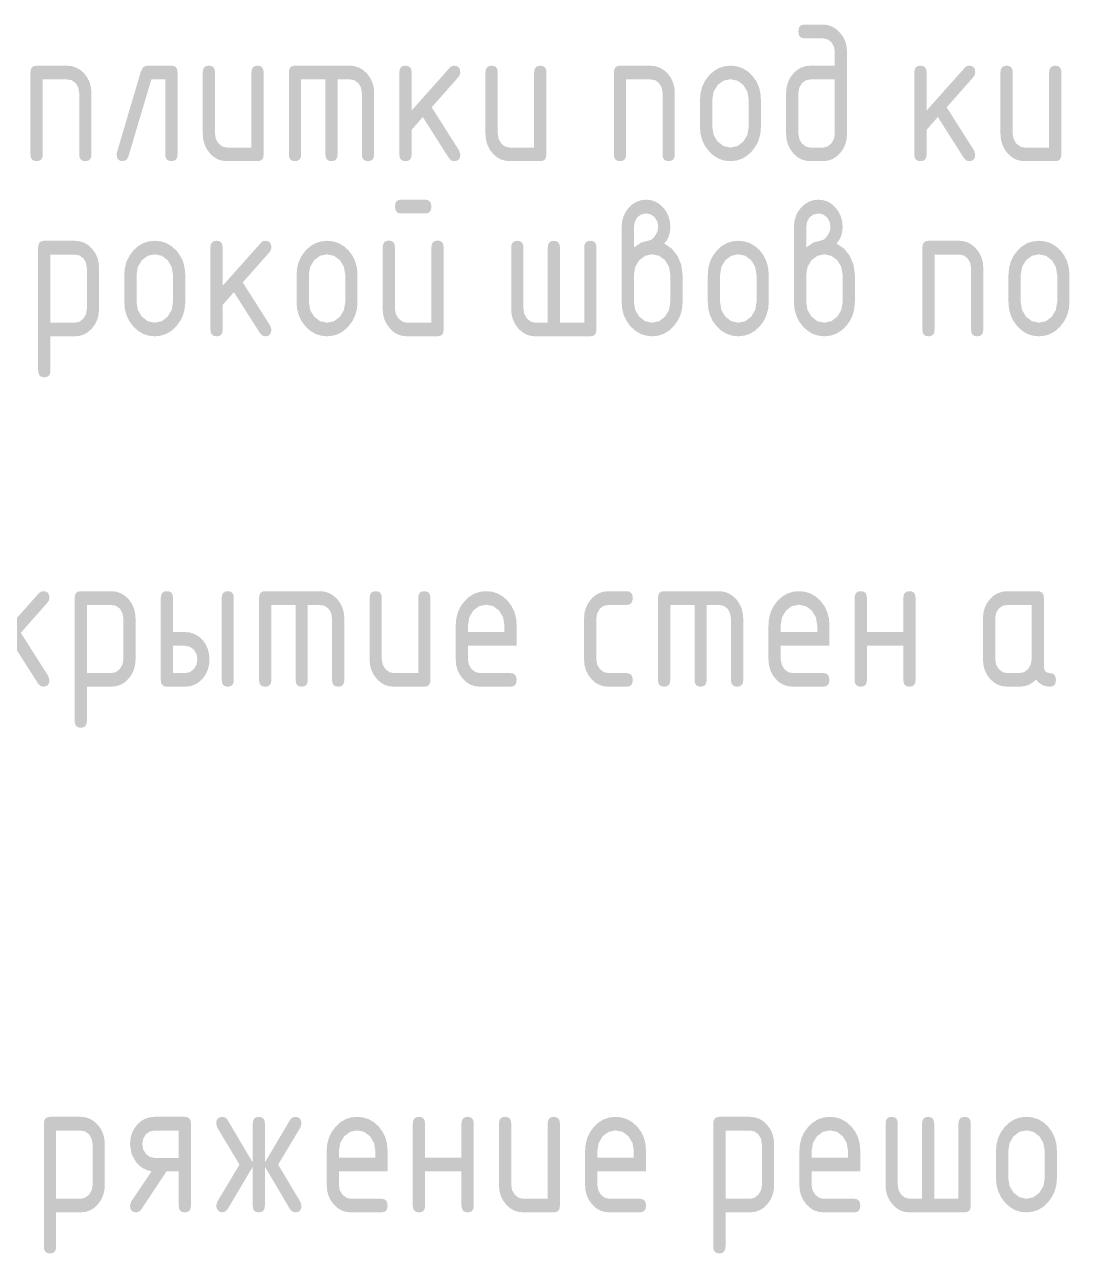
# Model space of a CAD drawing. Header units: millimetres. Extents: x -546 to 1681, y -650 to 1730.
# Drawn here: x 1027.12 to 1050.27, y 81.07 to 108.3 of the extents above; entities that cross this region are included whole.
import ezdxf

# ---------------------------------------------------------------- set-up
doc = ezdxf.new("R2010")
doc.units = ezdxf.units.MM

msp = doc.modelspace()

# ---------------------------------------------------------------- hatches: boundary and pattern name
h = msp.add_hatch(color=7)
h.paths.add_polyline_path([(1045.342, 107.692), (1045.342, 105.876), (1045.332, 105.754), (1045.303, 105.641), (1045.253, 105.538), (1045.184, 105.444), (1045.101, 105.367), (1045.009, 105.313), (1044.91, 105.281), (1044.803, 105.271), (1044.532, 105.271), (1044.423, 105.281), (1044.323, 105.313), (1044.232, 105.367), (1044.151, 105.444), (1044.082, 105.538), (1044.032, 105.641), (1044.002, 105.754), (1043.992, 105.876), (1043.992, 106.782), (1044.002, 106.904), (1044.032, 107.017), (1044.082, 107.12), (1044.151, 107.214), (1044.234, 107.289), (1044.324, 107.343), (1044.423, 107.376), (1044.532, 107.387), (1045.071, 107.387), (1045.071, 107.692), (1045.052, 107.81), (1044.995, 107.908), (1044.908, 107.971), (1044.803, 107.993), (1044.396, 107.993), (1044.339, 108.002), (1044.297, 108.031), (1044.272, 108.079), (1044.264, 108.145), (1044.272, 108.212), (1044.297, 108.26), (1044.339, 108.288), (1044.396, 108.298), (1044.803, 108.298), (1044.912, 108.286), (1045.012, 108.253), (1045.103, 108.198), (1045.184, 108.12), (1045.253, 108.029), (1045.303, 107.927), (1045.332, 107.814)])
h.paths.add_polyline_path([(1045.071, 105.876), (1045.071, 107.083), (1044.532, 107.083), (1044.427, 107.061), (1044.34, 106.998), (1044.283, 106.9), (1044.264, 106.782), (1044.264, 105.876), (1044.284, 105.76), (1044.343, 105.661), (1044.43, 105.594), (1044.532, 105.571), (1044.803, 105.571), (1044.906, 105.594), (1044.991, 105.661), (1045.051, 105.759)])
h = msp.add_hatch(color=7)
h.dxf.hatch_style = 2
h.paths.add_polyline_path([(1027.251, 105.419), (1027.251, 107.239), (1027.26, 107.304), (1027.285, 107.35), (1027.328, 107.378), (1027.388, 107.387), (1028.062, 107.387), (1028.169, 107.376), (1028.268, 107.343), (1028.36, 107.289), (1028.443, 107.214), (1028.512, 107.12), (1028.562, 107.017), (1028.591, 106.904), (1028.601, 106.782), (1028.601, 105.419), (1028.593, 105.353), (1028.567, 105.307), (1028.525, 105.28), (1028.465, 105.271), (1028.406, 105.28), (1028.364, 105.307), (1028.339, 105.353), (1028.33, 105.419), (1028.33, 106.782), (1028.311, 106.9), (1028.255, 106.998), (1028.167, 107.063), (1028.062, 107.083), (1027.523, 107.083), (1027.523, 105.419), (1027.515, 105.353), (1027.489, 105.307), (1027.447, 105.28), (1027.388, 105.271), (1027.328, 105.28), (1027.285, 105.307), (1027.26, 105.353)])
h = msp.add_hatch(color=7)
h.dxf.hatch_style = 2
h.paths.add_polyline_path([(1029.835, 107.387), (1030.373, 107.387), (1030.433, 107.378), (1030.475, 107.35), (1030.501, 107.304), (1030.509, 107.239), (1030.509, 105.419), (1030.501, 105.353), (1030.475, 105.307), (1030.433, 105.28), (1030.373, 105.271), (1030.314, 105.28), (1030.272, 105.307), (1030.247, 105.353), (1030.238, 105.419), (1030.238, 107.083), (1029.929, 107.083), (1029.42, 105.372), (1029.375, 105.296), (1029.296, 105.271), (1029.236, 105.28), (1029.193, 105.309), (1029.168, 105.356), (1029.159, 105.423), (1029.168, 105.47), (1029.699, 107.265), (1029.752, 107.358)])
h = msp.add_hatch(color=7)
h.dxf.hatch_style = 2
h.paths.add_polyline_path([(1032.417, 107.239), (1032.417, 105.419), (1032.409, 105.353), (1032.383, 105.307), (1032.341, 105.28), (1032.281, 105.271), (1031.607, 105.271), (1031.498, 105.281), (1031.398, 105.313), (1031.307, 105.367), (1031.226, 105.444), (1031.157, 105.537), (1031.107, 105.64), (1031.077, 105.752), (1031.068, 105.876), (1031.068, 107.239), (1031.076, 107.304), (1031.101, 107.35), (1031.144, 107.378), (1031.204, 107.387), (1031.263, 107.378), (1031.305, 107.35), (1031.331, 107.304), (1031.339, 107.239), (1031.339, 105.876), (1031.359, 105.76), (1031.419, 105.661), (1031.506, 105.594), (1031.607, 105.571), (1032.146, 105.571), (1032.146, 107.239), (1032.155, 107.304), (1032.18, 107.35), (1032.222, 107.378), (1032.281, 107.387), (1032.341, 107.378), (1032.383, 107.35), (1032.409, 107.304)])
h = msp.add_hatch(color=7)
h.dxf.hatch_style = 2
h.paths.add_polyline_path([(1033.112, 107.387), (1034.326, 107.387), (1034.434, 107.376), (1034.533, 107.343), (1034.623, 107.289), (1034.706, 107.214), (1034.775, 107.12), (1034.825, 107.017), (1034.855, 106.904), (1034.865, 106.782), (1034.865, 105.419), (1034.856, 105.353), (1034.831, 105.307), (1034.788, 105.28), (1034.728, 105.271), (1034.669, 105.28), (1034.627, 105.307), (1034.601, 105.353), (1034.593, 105.419), (1034.593, 106.782), (1034.574, 106.9), (1034.517, 106.998), (1034.43, 107.063), (1034.326, 107.083), (1034.054, 107.083), (1034.054, 105.419), (1034.046, 105.353), (1034.02, 105.307), (1033.978, 105.28), (1033.918, 105.271), (1033.861, 105.28), (1033.82, 105.307), (1033.795, 105.353), (1033.786, 105.419), (1033.786, 107.083), (1033.247, 107.083), (1033.247, 105.419), (1033.239, 105.353), (1033.213, 105.307), (1033.171, 105.28), (1033.112, 105.271), (1033.052, 105.28), (1033.01, 105.307), (1032.984, 105.353), (1032.976, 105.419), (1032.976, 107.239), (1032.984, 107.304), (1033.01, 107.35), (1033.052, 107.378)])
h = msp.add_hatch(color=7)
h.dxf.hatch_style = 2
h.paths.add_polyline_path([(1035.695, 106.393), (1036.543, 107.345), (1036.584, 107.377), (1036.637, 107.387), (1036.696, 107.378), (1036.739, 107.35), (1036.764, 107.304), (1036.773, 107.239), (1036.762, 107.182), (1036.731, 107.133), (1036.14, 106.465), (1036.746, 105.508), (1036.773, 105.419), (1036.764, 105.353), (1036.739, 105.307), (1036.696, 105.28), (1036.637, 105.271), (1036.572, 105.287), (1036.524, 105.334), (1035.943, 106.249), (1035.695, 105.965), (1035.695, 105.419), (1035.686, 105.353), (1035.661, 105.307), (1035.619, 105.28), (1035.559, 105.271), (1035.5, 105.28), (1035.457, 105.307), (1035.432, 105.353), (1035.423, 105.419), (1035.423, 107.239), (1035.432, 107.304), (1035.457, 107.35), (1035.5, 107.378), (1035.559, 107.387), (1035.619, 107.378), (1035.661, 107.35), (1035.686, 107.304), (1035.695, 107.239)])
h = msp.add_hatch(color=7)
h.dxf.hatch_style = 2
h.paths.add_polyline_path([(1038.681, 107.239), (1038.681, 105.419), (1038.673, 105.353), (1038.647, 105.307), (1038.605, 105.28), (1038.545, 105.271), (1037.871, 105.271), (1037.762, 105.281), (1037.662, 105.313), (1037.571, 105.367), (1037.49, 105.444), (1037.42, 105.537), (1037.371, 105.64), (1037.341, 105.752), (1037.331, 105.876), (1037.331, 107.239), (1037.34, 107.304), (1037.365, 107.35), (1037.408, 107.378), (1037.467, 107.387), (1037.527, 107.378), (1037.569, 107.35), (1037.594, 107.304), (1037.603, 107.239), (1037.603, 105.876), (1037.623, 105.76), (1037.682, 105.661), (1037.769, 105.594), (1037.871, 105.571), (1038.41, 105.571), (1038.41, 107.239), (1038.418, 107.304), (1038.444, 107.35), (1038.486, 107.378), (1038.545, 107.387), (1038.605, 107.378), (1038.647, 107.35), (1038.673, 107.304)])
h = msp.add_hatch(color=7)
h.dxf.hatch_style = 2
h.paths.add_polyline_path([(1040.176, 105.419), (1040.176, 107.239), (1040.185, 107.304), (1040.21, 107.35), (1040.253, 107.378), (1040.312, 107.387), (1040.987, 107.387), (1041.094, 107.376), (1041.193, 107.343), (1041.284, 107.289), (1041.368, 107.214), (1041.437, 107.12), (1041.486, 107.017), (1041.516, 106.904), (1041.526, 106.782), (1041.526, 105.419), (1041.518, 105.353), (1041.492, 105.307), (1041.45, 105.28), (1041.39, 105.271), (1041.331, 105.28), (1041.289, 105.307), (1041.263, 105.353), (1041.255, 105.419), (1041.255, 106.782), (1041.235, 106.9), (1041.179, 106.998), (1041.092, 107.063), (1040.987, 107.083), (1040.448, 107.083), (1040.448, 105.419), (1040.439, 105.353), (1040.414, 105.307), (1040.372, 105.28), (1040.312, 105.271), (1040.253, 105.28), (1040.21, 105.307), (1040.185, 105.353)])
h = msp.add_hatch(color=7)
h.paths.add_polyline_path([(1042.084, 106.024), (1042.084, 106.63), (1042.096, 106.782), (1042.133, 106.922), (1042.194, 107.051), (1042.281, 107.168), (1042.385, 107.264), (1042.499, 107.333), (1042.624, 107.374), (1042.759, 107.387), (1042.895, 107.374), (1043.02, 107.333), (1043.134, 107.266), (1043.238, 107.171), (1043.324, 107.055), (1043.386, 106.926), (1043.422, 106.785), (1043.434, 106.63), (1043.434, 106.024), (1043.421, 105.874), (1043.384, 105.735), (1043.321, 105.608), (1043.235, 105.491), (1043.132, 105.394), (1043.018, 105.325), (1042.894, 105.284), (1042.759, 105.271), (1042.624, 105.284), (1042.499, 105.325), (1042.385, 105.394), (1042.281, 105.491), (1042.194, 105.608), (1042.133, 105.735), (1042.096, 105.874)])
h.paths.add_polyline_path([(1043.163, 106.029), (1043.163, 106.634), (1043.134, 106.808), (1043.046, 106.956), (1042.915, 107.055), (1042.759, 107.087), (1042.604, 107.055), (1042.473, 106.956), (1042.385, 106.808), (1042.356, 106.634), (1042.356, 106.029), (1042.385, 105.852), (1042.473, 105.707), (1042.604, 105.606), (1042.759, 105.571), (1042.915, 105.606), (1043.046, 105.707), (1043.134, 105.853)])
h = msp.add_hatch(color=7)
h.dxf.hatch_style = 2
h.paths.add_polyline_path([(1047.104, 106.393), (1047.953, 107.345), (1047.994, 107.377), (1048.046, 107.387), (1048.106, 107.378), (1048.148, 107.35), (1048.174, 107.304), (1048.182, 107.239), (1048.172, 107.182), (1048.141, 107.133), (1047.549, 106.465), (1048.156, 105.508), (1048.182, 105.419), (1048.174, 105.353), (1048.148, 105.307), (1048.106, 105.28), (1048.046, 105.271), (1047.982, 105.287), (1047.934, 105.334), (1047.353, 106.249), (1047.104, 105.965), (1047.104, 105.419), (1047.096, 105.353), (1047.07, 105.307), (1047.028, 105.28), (1046.969, 105.271), (1046.909, 105.28), (1046.867, 105.307), (1046.841, 105.353), (1046.833, 105.419), (1046.833, 107.239), (1046.841, 107.304), (1046.867, 107.35), (1046.909, 107.378), (1046.969, 107.387), (1047.028, 107.378), (1047.07, 107.35), (1047.096, 107.304), (1047.104, 107.239)])
h = msp.add_hatch(color=7)
h.dxf.hatch_style = 2
h.paths.add_polyline_path([(1050.091, 107.239), (1050.091, 105.419), (1050.082, 105.353), (1050.057, 105.307), (1050.014, 105.28), (1049.954, 105.271), (1049.28, 105.271), (1049.171, 105.281), (1049.071, 105.313), (1048.98, 105.367), (1048.899, 105.444), (1048.83, 105.537), (1048.78, 105.64), (1048.751, 105.752), (1048.741, 105.876), (1048.741, 107.239), (1048.749, 107.304), (1048.775, 107.35), (1048.817, 107.378), (1048.877, 107.387), (1048.936, 107.378), (1048.978, 107.35), (1049.004, 107.304), (1049.012, 107.239), (1049.012, 105.876), (1049.032, 105.76), (1049.092, 105.661), (1049.179, 105.594), (1049.28, 105.571), (1049.819, 105.571), (1049.819, 107.239), (1049.828, 107.304), (1049.853, 107.35), (1049.895, 107.378), (1049.954, 107.387), (1050.014, 107.378), (1050.057, 107.35), (1050.082, 107.304)])
h = msp.add_hatch(color=7)
h.paths.add_polyline_path([(1036.405, 103.359), (1036.405, 101.539), (1036.396, 101.472), (1036.371, 101.426), (1036.328, 101.399), (1036.268, 101.39), (1035.594, 101.39), (1035.485, 101.401), (1035.385, 101.433), (1035.294, 101.487), (1035.213, 101.564), (1035.144, 101.658), (1035.094, 101.761), (1035.065, 101.873), (1035.055, 101.996), (1035.055, 103.359), (1035.063, 103.426), (1035.089, 103.473), (1035.131, 103.502), (1035.191, 103.511), (1035.25, 103.502), (1035.292, 103.473), (1035.318, 103.426), (1035.326, 103.359), (1035.326, 101.996), (1035.346, 101.88), (1035.406, 101.784), (1035.493, 101.713), (1035.594, 101.691), (1036.133, 101.691), (1036.133, 103.359), (1036.142, 103.426), (1036.167, 103.473), (1036.209, 103.502), (1036.268, 103.511), (1036.328, 103.502), (1036.371, 103.473), (1036.396, 103.426)])
h.paths.add_polyline_path([(1035.997, 104.112), (1035.458, 104.112), (1035.401, 104.122), (1035.36, 104.15), (1035.335, 104.198), (1035.326, 104.265), (1035.335, 104.331), (1035.36, 104.379), (1035.401, 104.407), (1035.458, 104.417), (1035.997, 104.417), (1036.057, 104.407), (1036.099, 104.379), (1036.125, 104.331), (1036.133, 104.265), (1036.125, 104.198), (1036.099, 104.15), (1036.057, 104.122)])
h = msp.add_hatch(color=7)
h.paths.add_polyline_path([(1040.62, 103.359), (1040.784, 103.469), (1040.933, 103.507), (1041.015, 103.534), (1041.088, 103.613), (1041.142, 103.712), (1041.159, 103.812), (1041.14, 103.929), (1041.08, 104.028), (1040.993, 104.092), (1040.888, 104.112), (1040.783, 104.09), (1040.696, 104.028), (1040.64, 103.929), (1040.62, 103.812)])
h.paths.add_polyline_path([(1041.291, 103.447), (1041.458, 103.333), (1041.589, 103.168), (1041.671, 102.969), (1041.698, 102.753), (1041.698, 102.144), (1041.686, 101.993), (1041.648, 101.853), (1041.585, 101.725), (1041.499, 101.61), (1041.396, 101.514), (1041.282, 101.445), (1041.158, 101.404), (1041.024, 101.39), (1040.888, 101.404), (1040.763, 101.445), (1040.649, 101.514), (1040.545, 101.61), (1040.459, 101.727), (1040.397, 101.855), (1040.361, 101.994), (1040.349, 102.144), (1040.349, 103.812), (1040.358, 103.934), (1040.388, 104.047), (1040.438, 104.15), (1040.507, 104.243), (1040.59, 104.319), (1040.681, 104.373), (1040.78, 104.406), (1040.888, 104.417), (1040.997, 104.406), (1041.097, 104.373), (1041.189, 104.317), (1041.272, 104.239), (1041.34, 104.148), (1041.388, 104.046), (1041.417, 103.934), (1041.427, 103.812), (1041.419, 103.703), (1041.393, 103.606), (1041.351, 103.521)])
h.paths.add_polyline_path([(1041.427, 102.148), (1041.427, 102.753), (1041.398, 102.927), (1041.31, 103.075), (1041.18, 103.174), (1041.024, 103.207), (1040.868, 103.174), (1040.737, 103.075), (1040.649, 102.927), (1040.62, 102.753), (1040.62, 102.148), (1040.649, 101.971), (1040.737, 101.826), (1040.868, 101.725), (1041.024, 101.691), (1041.18, 101.725), (1041.31, 101.826), (1041.398, 101.973)])
h = msp.add_hatch(color=7)
h.paths.add_polyline_path([(1044.437, 103.359), (1044.6, 103.469), (1044.75, 103.507), (1044.831, 103.534), (1044.904, 103.613), (1044.959, 103.712), (1044.976, 103.812), (1044.956, 103.929), (1044.897, 104.028), (1044.809, 104.092), (1044.705, 104.112), (1044.6, 104.09), (1044.512, 104.028), (1044.456, 103.929), (1044.437, 103.812)])
h.paths.add_polyline_path([(1045.108, 103.447), (1045.275, 103.333), (1045.406, 103.168), (1045.487, 102.969), (1045.515, 102.753), (1045.515, 102.144), (1045.502, 101.993), (1045.465, 101.853), (1045.402, 101.725), (1045.316, 101.61), (1045.213, 101.514), (1045.099, 101.445), (1044.974, 101.404), (1044.84, 101.39), (1044.705, 101.404), (1044.58, 101.445), (1044.466, 101.514), (1044.362, 101.61), (1044.275, 101.727), (1044.214, 101.855), (1044.177, 101.994), (1044.165, 102.144), (1044.165, 103.812), (1044.175, 103.934), (1044.205, 104.047), (1044.254, 104.15), (1044.324, 104.243), (1044.407, 104.319), (1044.497, 104.373), (1044.596, 104.406), (1044.705, 104.417), (1044.814, 104.406), (1044.914, 104.373), (1045.006, 104.317), (1045.089, 104.239), (1045.156, 104.148), (1045.205, 104.046), (1045.234, 103.934), (1045.244, 103.812), (1045.235, 103.703), (1045.21, 103.606), (1045.167, 103.521)])
h.paths.add_polyline_path([(1045.244, 102.148), (1045.244, 102.753), (1045.215, 102.927), (1045.127, 103.075), (1044.996, 103.174), (1044.84, 103.207), (1044.684, 103.174), (1044.554, 103.075), (1044.466, 102.927), (1044.437, 102.753), (1044.437, 102.148), (1044.466, 101.971), (1044.554, 101.826), (1044.684, 101.725), (1044.84, 101.691), (1044.996, 101.725), (1045.127, 101.826), (1045.215, 101.973)])
h = msp.add_hatch(color=7)
h.paths.add_polyline_path([(1027.421, 103.359), (1027.43, 103.423), (1027.455, 103.469), (1027.498, 103.497), (1027.557, 103.507), (1028.232, 103.507), (1028.341, 103.496), (1028.441, 103.463), (1028.532, 103.409), (1028.613, 103.333), (1028.682, 103.24), (1028.732, 103.137), (1028.761, 103.024), (1028.771, 102.902), (1028.771, 101.996), (1028.761, 101.873), (1028.732, 101.761), (1028.682, 101.658), (1028.613, 101.564), (1028.532, 101.487), (1028.441, 101.433), (1028.341, 101.401), (1028.232, 101.39), (1027.693, 101.39), (1027.693, 100.628), (1027.685, 100.564), (1027.659, 100.518), (1027.617, 100.49), (1027.557, 100.48), (1027.498, 100.49), (1027.455, 100.518), (1027.43, 100.564), (1027.421, 100.628)])
h.paths.add_polyline_path([(1027.693, 103.202), (1027.693, 101.691), (1028.232, 101.691), (1028.335, 101.713), (1028.42, 101.78), (1028.48, 101.878), (1028.5, 101.996), (1028.5, 102.902), (1028.481, 103.019), (1028.424, 103.117), (1028.337, 103.182), (1028.232, 103.202)])
h = msp.add_hatch(color=7)
h.paths.add_polyline_path([(1029.33, 102.144), (1029.33, 102.749), (1029.342, 102.902), (1029.378, 103.042), (1029.44, 103.17), (1029.526, 103.287), (1029.63, 103.384), (1029.744, 103.452), (1029.869, 103.493), (1030.005, 103.507), (1030.141, 103.493), (1030.265, 103.453), (1030.379, 103.385), (1030.483, 103.291), (1030.57, 103.174), (1030.631, 103.046), (1030.667, 102.904), (1030.68, 102.749), (1030.68, 102.144), (1030.667, 101.994), (1030.629, 101.855), (1030.566, 101.727), (1030.48, 101.61), (1030.378, 101.514), (1030.263, 101.445), (1030.139, 101.404), (1030.005, 101.39), (1029.869, 101.404), (1029.744, 101.445), (1029.63, 101.514), (1029.526, 101.61), (1029.44, 101.727), (1029.378, 101.855), (1029.342, 101.994)])
h.paths.add_polyline_path([(1030.408, 102.148), (1030.408, 102.753), (1030.379, 102.927), (1030.291, 103.075), (1030.161, 103.174), (1030.005, 103.207), (1029.849, 103.174), (1029.718, 103.075), (1029.63, 102.927), (1029.601, 102.753), (1029.601, 102.148), (1029.63, 101.971), (1029.718, 101.826), (1029.849, 101.725), (1030.005, 101.691), (1030.161, 101.725), (1030.291, 101.826), (1030.379, 101.973)])
h = msp.add_hatch(color=7)
h.dxf.hatch_style = 2
h.paths.add_polyline_path([(1031.51, 102.512), (1032.358, 103.464), (1032.399, 103.497), (1032.452, 103.507), (1032.511, 103.497), (1032.554, 103.469), (1032.579, 103.423), (1032.588, 103.359), (1032.577, 103.301), (1032.546, 103.253), (1031.954, 102.584), (1032.561, 101.627), (1032.588, 101.539), (1032.579, 101.472), (1032.554, 101.426), (1032.511, 101.399), (1032.452, 101.39), (1032.387, 101.406), (1032.339, 101.454), (1031.758, 102.368), (1031.51, 102.085), (1031.51, 101.539), (1031.501, 101.472), (1031.476, 101.426), (1031.433, 101.399), (1031.374, 101.39), (1031.314, 101.399), (1031.272, 101.426), (1031.246, 101.472), (1031.238, 101.539), (1031.238, 103.359), (1031.246, 103.423), (1031.272, 103.469), (1031.314, 103.497), (1031.374, 103.507), (1031.433, 103.497), (1031.476, 103.469), (1031.501, 103.423), (1031.51, 103.359)])
h = msp.add_hatch(color=7)
h.paths.add_polyline_path([(1033.146, 102.144), (1033.146, 102.749), (1033.158, 102.902), (1033.195, 103.042), (1033.256, 103.17), (1033.343, 103.287), (1033.447, 103.384), (1033.561, 103.452), (1033.686, 103.493), (1033.821, 103.507), (1033.957, 103.493), (1034.082, 103.453), (1034.196, 103.385), (1034.3, 103.291), (1034.386, 103.174), (1034.448, 103.046), (1034.484, 102.904), (1034.496, 102.749), (1034.496, 102.144), (1034.483, 101.994), (1034.446, 101.855), (1034.383, 101.727), (1034.297, 101.61), (1034.194, 101.514), (1034.08, 101.445), (1033.956, 101.404), (1033.821, 101.39), (1033.686, 101.404), (1033.561, 101.445), (1033.447, 101.514), (1033.343, 101.61), (1033.256, 101.727), (1033.195, 101.855), (1033.158, 101.994)])
h.paths.add_polyline_path([(1034.225, 102.148), (1034.225, 102.753), (1034.196, 102.927), (1034.108, 103.075), (1033.977, 103.174), (1033.821, 103.207), (1033.666, 103.174), (1033.535, 103.075), (1033.447, 102.927), (1033.418, 102.753), (1033.418, 102.148), (1033.447, 101.971), (1033.535, 101.826), (1033.666, 101.725), (1033.821, 101.691), (1033.977, 101.725), (1034.108, 101.826), (1034.196, 101.973)])
h = msp.add_hatch(color=7)
h.dxf.hatch_style = 2
h.paths.add_polyline_path([(1039.654, 101.39), (1038.429, 101.39), (1038.325, 101.401), (1038.229, 101.433), (1038.14, 101.487), (1038.06, 101.564), (1037.99, 101.657), (1037.941, 101.757), (1037.911, 101.866), (1037.901, 101.983), (1037.901, 103.359), (1037.909, 103.423), (1037.935, 103.469), (1037.977, 103.497), (1038.037, 103.507), (1038.096, 103.497), (1038.139, 103.469), (1038.164, 103.423), (1038.173, 103.359), (1038.173, 101.996), (1038.192, 101.88), (1038.252, 101.78), (1038.339, 101.713), (1038.44, 101.691), (1038.712, 101.691), (1038.712, 103.359), (1038.72, 103.423), (1038.745, 103.469), (1038.786, 103.497), (1038.843, 103.507), (1038.903, 103.497), (1038.946, 103.469), (1038.971, 103.423), (1038.98, 103.359), (1038.98, 101.691), (1039.518, 101.691), (1039.518, 103.359), (1039.527, 103.423), (1039.552, 103.469), (1039.594, 103.497), (1039.654, 103.507), (1039.713, 103.497), (1039.756, 103.469), (1039.781, 103.423), (1039.79, 103.359), (1039.79, 101.539), (1039.781, 101.472), (1039.756, 101.426), (1039.713, 101.399)])
h = msp.add_hatch(color=7)
h.paths.add_polyline_path([(1042.257, 102.144), (1042.257, 102.749), (1042.269, 102.902), (1042.306, 103.042), (1042.367, 103.17), (1042.454, 103.287), (1042.557, 103.384), (1042.671, 103.452), (1042.796, 103.493), (1042.932, 103.507), (1043.068, 103.493), (1043.193, 103.453), (1043.307, 103.385), (1043.411, 103.291), (1043.497, 103.174), (1043.558, 103.046), (1043.595, 102.904), (1043.607, 102.749), (1043.607, 102.144), (1043.594, 101.994), (1043.556, 101.855), (1043.494, 101.727), (1043.407, 101.61), (1043.305, 101.514), (1043.191, 101.445), (1043.066, 101.404), (1042.932, 101.39), (1042.796, 101.404), (1042.671, 101.445), (1042.557, 101.514), (1042.454, 101.61), (1042.367, 101.727), (1042.306, 101.855), (1042.269, 101.994)])
h.paths.add_polyline_path([(1043.336, 102.148), (1043.336, 102.753), (1043.307, 102.927), (1043.219, 103.075), (1043.088, 103.174), (1042.932, 103.207), (1042.776, 103.174), (1042.645, 103.075), (1042.557, 102.927), (1042.529, 102.753), (1042.529, 102.148), (1042.557, 101.971), (1042.645, 101.826), (1042.776, 101.725), (1042.932, 101.691), (1043.088, 101.725), (1043.219, 101.826), (1043.307, 101.973)])
h = msp.add_hatch(color=7)
h.dxf.hatch_style = 2
h.paths.add_polyline_path([(1047.01, 101.539), (1047.01, 103.359), (1047.019, 103.423), (1047.044, 103.469), (1047.087, 103.497), (1047.146, 103.507), (1047.821, 103.507), (1047.928, 103.496), (1048.027, 103.463), (1048.118, 103.409), (1048.202, 103.333), (1048.271, 103.24), (1048.32, 103.137), (1048.35, 103.024), (1048.36, 102.902), (1048.36, 101.539), (1048.352, 101.472), (1048.326, 101.426), (1048.284, 101.399), (1048.224, 101.39), (1048.165, 101.399), (1048.123, 101.426), (1048.097, 101.472), (1048.089, 101.539), (1048.089, 102.902), (1048.069, 103.019), (1048.013, 103.117), (1047.926, 103.182), (1047.821, 103.202), (1047.282, 103.202), (1047.282, 101.539), (1047.273, 101.472), (1047.248, 101.426), (1047.206, 101.399), (1047.146, 101.39), (1047.087, 101.399), (1047.044, 101.426), (1047.019, 101.472)])
h = msp.add_hatch(color=7)
h.paths.add_polyline_path([(1048.918, 102.144), (1048.918, 102.749), (1048.931, 102.902), (1048.967, 103.042), (1049.029, 103.17), (1049.115, 103.287), (1049.219, 103.384), (1049.333, 103.452), (1049.458, 103.493), (1049.594, 103.507), (1049.729, 103.493), (1049.854, 103.453), (1049.968, 103.385), (1050.072, 103.291), (1050.159, 103.174), (1050.22, 103.046), (1050.256, 102.904), (1050.268, 102.749), (1050.268, 102.144), (1050.256, 101.994), (1050.218, 101.855), (1050.155, 101.727), (1050.069, 101.61), (1049.966, 101.514), (1049.852, 101.445), (1049.728, 101.404), (1049.594, 101.39), (1049.458, 101.404), (1049.333, 101.445), (1049.219, 101.514), (1049.115, 101.61), (1049.029, 101.727), (1048.967, 101.855), (1048.931, 101.994)])
h.paths.add_polyline_path([(1049.997, 102.148), (1049.997, 102.753), (1049.968, 102.927), (1049.88, 103.075), (1049.75, 103.174), (1049.594, 103.207), (1049.438, 103.174), (1049.307, 103.075), (1049.219, 102.927), (1049.19, 102.753), (1049.19, 102.148), (1049.219, 101.971), (1049.307, 101.826), (1049.438, 101.725), (1049.594, 101.691), (1049.75, 101.725), (1049.88, 101.826), (1049.968, 101.973)])
h = msp.add_hatch(color=7)
h.dxf.hatch_style = 2
h.paths.add_polyline_path([(1026.592, 94.747), (1027.44, 95.7), (1027.482, 95.732), (1027.534, 95.742), (1027.594, 95.733), (1027.636, 95.705), (1027.662, 95.658), (1027.67, 95.594), (1027.66, 95.536), (1027.628, 95.488), (1027.037, 94.82), (1027.644, 93.863), (1027.67, 93.774), (1027.662, 93.708), (1027.636, 93.662), (1027.594, 93.634), (1027.534, 93.626), (1027.469, 93.641), (1027.422, 93.689), (1026.841, 94.603), (1026.592, 94.32), (1026.592, 93.774), (1026.584, 93.708), (1026.558, 93.662), (1026.516, 93.634), (1026.457, 93.626), (1026.397, 93.634), (1026.354, 93.662), (1026.329, 93.708), (1026.32, 93.774), (1026.32, 95.594), (1026.329, 95.658), (1026.354, 95.705), (1026.397, 95.733), (1026.457, 95.742), (1026.516, 95.733), (1026.558, 95.705), (1026.584, 95.658), (1026.592, 95.594)])
h = msp.add_hatch(color=7)
h.paths.add_polyline_path([(1028.229, 95.594), (1028.238, 95.658), (1028.263, 95.705), (1028.306, 95.733), (1028.365, 95.742), (1029.04, 95.742), (1029.149, 95.731), (1029.249, 95.698), (1029.34, 95.644), (1029.421, 95.569), (1029.49, 95.475), (1029.54, 95.372), (1029.569, 95.259), (1029.579, 95.137), (1029.579, 94.231), (1029.569, 94.109), (1029.54, 93.996), (1029.49, 93.893), (1029.421, 93.799), (1029.34, 93.722), (1029.249, 93.668), (1029.149, 93.636), (1029.04, 93.626), (1028.501, 93.626), (1028.501, 92.864), (1028.493, 92.8), (1028.467, 92.753), (1028.425, 92.725), (1028.365, 92.716), (1028.306, 92.725), (1028.263, 92.753), (1028.238, 92.8), (1028.229, 92.864)])
h.paths.add_polyline_path([(1028.501, 95.437), (1028.501, 93.926), (1029.04, 93.926), (1029.143, 93.948), (1029.228, 94.015), (1029.288, 94.114), (1029.308, 94.231), (1029.308, 95.137), (1029.289, 95.254), (1029.233, 95.353), (1029.145, 95.417), (1029.04, 95.437)])
h = msp.add_hatch(color=7)
h.paths.add_polyline_path([(1031.217, 94.231), (1031.207, 94.109), (1031.178, 93.996), (1031.129, 93.893), (1031.062, 93.799), (1030.979, 93.722), (1030.887, 93.668), (1030.787, 93.636), (1030.678, 93.626), (1030.274, 93.626), (1030.215, 93.634), (1030.172, 93.662), (1030.147, 93.708), (1030.138, 93.774), (1030.138, 95.594), (1030.147, 95.658), (1030.172, 95.705), (1030.215, 95.733), (1030.274, 95.742), (1030.334, 95.733), (1030.376, 95.705), (1030.401, 95.658), (1030.41, 95.594), (1030.41, 94.836), (1030.678, 94.836), (1030.787, 94.825), (1030.887, 94.792), (1030.979, 94.738), (1031.062, 94.663), (1031.129, 94.569), (1031.178, 94.466), (1031.207, 94.353)])
h.paths.add_polyline_path([(1030.949, 94.231), (1030.929, 94.348), (1030.87, 94.447), (1030.782, 94.51), (1030.678, 94.532), (1030.41, 94.532), (1030.41, 93.926), (1030.678, 93.926), (1030.782, 93.948), (1030.87, 94.015), (1030.929, 94.114)])
h.paths.add_polyline_path([(1031.488, 95.594), (1031.497, 95.658), (1031.522, 95.705), (1031.564, 95.733), (1031.624, 95.742), (1031.681, 95.733), (1031.722, 95.705), (1031.747, 95.658), (1031.755, 95.594), (1031.755, 93.774), (1031.747, 93.708), (1031.722, 93.662), (1031.681, 93.634), (1031.624, 93.626), (1031.564, 93.634), (1031.522, 93.662), (1031.497, 93.708), (1031.488, 93.774)])
h = msp.add_hatch(color=7)
h.dxf.hatch_style = 2
h.paths.add_polyline_path([(1032.451, 95.742), (1033.665, 95.742), (1033.773, 95.731), (1033.872, 95.698), (1033.962, 95.644), (1034.045, 95.569), (1034.115, 95.475), (1034.164, 95.372), (1034.194, 95.259), (1034.204, 95.137), (1034.204, 93.774), (1034.195, 93.708), (1034.17, 93.662), (1034.127, 93.634), (1034.068, 93.626), (1034.008, 93.634), (1033.966, 93.662), (1033.941, 93.708), (1033.932, 93.774), (1033.932, 95.137), (1033.913, 95.254), (1033.857, 95.353), (1033.769, 95.417), (1033.665, 95.437), (1033.394, 95.437), (1033.394, 93.774), (1033.385, 93.708), (1033.36, 93.662), (1033.317, 93.634), (1033.257, 93.626), (1033.2, 93.634), (1033.159, 93.662), (1033.134, 93.708), (1033.126, 93.774), (1033.126, 95.437), (1032.587, 95.437), (1032.587, 93.774), (1032.578, 93.708), (1032.553, 93.662), (1032.51, 93.634), (1032.451, 93.626), (1032.391, 93.634), (1032.349, 93.662), (1032.323, 93.708), (1032.315, 93.774), (1032.315, 95.594), (1032.323, 95.658), (1032.349, 95.705), (1032.391, 95.733)])
h = msp.add_hatch(color=7)
h.dxf.hatch_style = 2
h.paths.add_polyline_path([(1036.113, 95.594), (1036.113, 93.774), (1036.104, 93.708), (1036.079, 93.662), (1036.036, 93.634), (1035.977, 93.626), (1035.303, 93.626), (1035.194, 93.636), (1035.094, 93.668), (1035.003, 93.722), (1034.922, 93.799), (1034.852, 93.892), (1034.803, 93.994), (1034.773, 94.107), (1034.763, 94.231), (1034.763, 95.594), (1034.772, 95.658), (1034.797, 95.705), (1034.84, 95.733), (1034.899, 95.742), (1034.958, 95.733), (1035.001, 95.705), (1035.026, 95.658), (1035.035, 95.594), (1035.035, 94.231), (1035.055, 94.115), (1035.114, 94.015), (1035.201, 93.948), (1035.303, 93.926), (1035.842, 93.926), (1035.842, 95.594), (1035.85, 95.658), (1035.876, 95.705), (1035.918, 95.733), (1035.977, 95.742), (1036.036, 95.733), (1036.079, 95.705), (1036.104, 95.658)])
h = msp.add_hatch(color=7)
h.paths.add_polyline_path([(1037.347, 95.442), (1037.191, 95.41), (1037.06, 95.311), (1036.972, 95.164), (1036.944, 94.989), (1036.944, 94.836), (1037.751, 94.836), (1037.751, 94.989), (1037.722, 95.164), (1037.634, 95.311), (1037.503, 95.41)])
h.paths.add_polyline_path([(1036.944, 94.532), (1036.944, 94.231), (1036.963, 94.115), (1037.023, 94.015), (1037.11, 93.948), (1037.212, 93.926), (1037.886, 93.926), (1037.945, 93.917), (1037.988, 93.888), (1038.013, 93.84), (1038.022, 93.774), (1038.013, 93.708), (1037.988, 93.662), (1037.945, 93.634), (1037.886, 93.626), (1037.212, 93.626), (1037.103, 93.636), (1037.002, 93.668), (1036.912, 93.722), (1036.831, 93.799), (1036.761, 93.892), (1036.712, 93.994), (1036.682, 94.107), (1036.672, 94.231), (1036.672, 94.984), (1036.684, 95.137), (1036.721, 95.277), (1036.782, 95.405), (1036.869, 95.522), (1036.972, 95.619), (1037.086, 95.688), (1037.211, 95.729), (1037.347, 95.742), (1037.483, 95.729), (1037.608, 95.688), (1037.722, 95.621), (1037.826, 95.526), (1037.912, 95.41), (1037.973, 95.281), (1038.01, 95.141), (1038.022, 94.989), (1038.022, 94.532)])
h = msp.add_hatch(color=7)
h.dxf.hatch_style = 2
h.paths.add_polyline_path([(1039.787, 95.137), (1039.787, 94.231), (1039.807, 94.115), (1039.867, 94.015), (1039.954, 93.948), (1040.055, 93.926), (1040.458, 93.926), (1040.518, 93.917), (1040.56, 93.888), (1040.586, 93.84), (1040.594, 93.774), (1040.586, 93.708), (1040.56, 93.662), (1040.518, 93.634), (1040.458, 93.626), (1040.055, 93.626), (1039.946, 93.636), (1039.846, 93.668), (1039.755, 93.722), (1039.674, 93.799), (1039.605, 93.892), (1039.555, 93.994), (1039.525, 94.107), (1039.515, 94.231), (1039.515, 95.137), (1039.525, 95.259), (1039.555, 95.372), (1039.605, 95.475), (1039.674, 95.569), (1039.755, 95.644), (1039.846, 95.698), (1039.946, 95.731), (1040.055, 95.742), (1040.458, 95.742), (1040.518, 95.733), (1040.56, 95.704), (1040.586, 95.657), (1040.594, 95.59), (1040.586, 95.523), (1040.56, 95.476), (1040.518, 95.447), (1040.458, 95.437), (1040.055, 95.437), (1039.95, 95.416), (1039.863, 95.353), (1039.807, 95.254)])
h = msp.add_hatch(color=7)
h.dxf.hatch_style = 2
h.paths.add_polyline_path([(1041.289, 95.742), (1042.503, 95.742), (1042.611, 95.731), (1042.71, 95.698), (1042.8, 95.644), (1042.883, 95.569), (1042.952, 95.475), (1043.002, 95.372), (1043.032, 95.259), (1043.042, 95.137), (1043.042, 93.774), (1043.033, 93.708), (1043.008, 93.662), (1042.965, 93.634), (1042.906, 93.626), (1042.846, 93.634), (1042.804, 93.662), (1042.779, 93.708), (1042.77, 93.774), (1042.77, 95.137), (1042.751, 95.254), (1042.695, 95.353), (1042.607, 95.417), (1042.503, 95.437), (1042.232, 95.437), (1042.232, 93.774), (1042.223, 93.708), (1042.198, 93.662), (1042.155, 93.634), (1042.095, 93.626), (1042.038, 93.634), (1041.997, 93.662), (1041.972, 93.708), (1041.964, 93.774), (1041.964, 95.437), (1041.425, 95.437), (1041.425, 93.774), (1041.416, 93.708), (1041.391, 93.662), (1041.348, 93.634), (1041.289, 93.626), (1041.229, 93.634), (1041.187, 93.662), (1041.161, 93.708), (1041.153, 93.774), (1041.153, 95.594), (1041.161, 95.658), (1041.187, 95.705), (1041.229, 95.733)])
h = msp.add_hatch(color=7)
h.paths.add_polyline_path([(1044.276, 95.442), (1044.12, 95.41), (1043.99, 95.311), (1043.901, 95.164), (1043.873, 94.989), (1043.873, 94.836), (1044.68, 94.836), (1044.68, 94.989), (1044.651, 95.164), (1044.563, 95.311), (1044.432, 95.41)])
h.paths.add_polyline_path([(1043.873, 94.532), (1043.873, 94.231), (1043.893, 94.115), (1043.952, 94.015), (1044.039, 93.948), (1044.141, 93.926), (1044.815, 93.926), (1044.874, 93.917), (1044.917, 93.888), (1044.942, 93.84), (1044.951, 93.774), (1044.942, 93.708), (1044.917, 93.662), (1044.874, 93.634), (1044.815, 93.626), (1044.141, 93.626), (1044.032, 93.636), (1043.932, 93.668), (1043.841, 93.722), (1043.76, 93.799), (1043.69, 93.892), (1043.641, 93.994), (1043.611, 94.107), (1043.601, 94.231), (1043.601, 94.984), (1043.613, 95.137), (1043.65, 95.277), (1043.711, 95.405), (1043.798, 95.522), (1043.901, 95.619), (1044.015, 95.688), (1044.14, 95.729), (1044.276, 95.742), (1044.412, 95.729), (1044.537, 95.688), (1044.651, 95.621), (1044.755, 95.526), (1044.841, 95.41), (1044.902, 95.281), (1044.939, 95.141), (1044.951, 94.989), (1044.951, 94.532)])
h = msp.add_hatch(color=7)
h.dxf.hatch_style = 2
h.paths.add_polyline_path([(1045.782, 94.532), (1045.782, 93.774), (1045.773, 93.708), (1045.748, 93.662), (1045.705, 93.634), (1045.646, 93.626), (1045.586, 93.634), (1045.544, 93.662), (1045.518, 93.708), (1045.51, 93.774), (1045.51, 95.594), (1045.518, 95.658), (1045.544, 95.705), (1045.586, 95.733), (1045.646, 95.742), (1045.705, 95.733), (1045.748, 95.705), (1045.773, 95.658), (1045.782, 95.594), (1045.782, 94.836), (1046.589, 94.836), (1046.589, 95.594), (1046.597, 95.658), (1046.622, 95.705), (1046.665, 95.733), (1046.724, 95.742), (1046.783, 95.733), (1046.826, 95.705), (1046.851, 95.658), (1046.86, 95.594), (1046.86, 93.774), (1046.851, 93.708), (1046.826, 93.662), (1046.783, 93.634), (1046.724, 93.626), (1046.665, 93.634), (1046.622, 93.662), (1046.597, 93.708), (1046.589, 93.774), (1046.589, 94.532)])
h = msp.add_hatch(color=7)
h.paths.add_polyline_path([(1049.431, 95.437), (1048.892, 95.437), (1048.787, 95.416), (1048.699, 95.353), (1048.643, 95.254), (1048.624, 95.137), (1048.624, 94.231), (1048.644, 94.115), (1048.703, 94.015), (1048.79, 93.948), (1048.892, 93.926), (1049.163, 93.926), (1049.266, 93.948), (1049.351, 94.015), (1049.411, 94.114), (1049.431, 94.231)])
h.paths.add_polyline_path([(1049.969, 93.774), (1049.961, 93.708), (1049.936, 93.662), (1049.895, 93.634), (1049.838, 93.626), (1049.747, 93.635), (1049.665, 93.664), (1049.592, 93.713), (1049.528, 93.782), (1049.449, 93.713), (1049.361, 93.664), (1049.266, 93.635), (1049.163, 93.626), (1048.892, 93.626), (1048.783, 93.636), (1048.683, 93.668), (1048.592, 93.722), (1048.511, 93.799), (1048.441, 93.892), (1048.392, 93.994), (1048.362, 94.107), (1048.352, 94.231), (1048.352, 95.137), (1048.362, 95.259), (1048.392, 95.372), (1048.441, 95.475), (1048.511, 95.569), (1048.592, 95.644), (1048.683, 95.698), (1048.783, 95.731), (1048.892, 95.742), (1049.566, 95.742), (1049.626, 95.733), (1049.668, 95.705), (1049.694, 95.658), (1049.702, 95.594), (1049.702, 94.079), (1049.711, 94.012), (1049.736, 93.964), (1049.778, 93.936), (1049.838, 93.926), (1049.895, 93.917), (1049.936, 93.888), (1049.961, 93.84)])
h = msp.add_hatch(color=7)
h.paths.add_polyline_path([(1027.548, 83.945), (1027.556, 84.01), (1027.582, 84.056), (1027.624, 84.084), (1027.684, 84.094), (1028.359, 84.094), (1028.468, 84.082), (1028.568, 84.05), (1028.658, 83.995), (1028.74, 83.92), (1028.809, 83.826), (1028.858, 83.723), (1028.888, 83.61), (1028.898, 83.488), (1028.898, 82.582), (1028.888, 82.46), (1028.858, 82.347), (1028.809, 82.244), (1028.74, 82.15), (1028.658, 82.073), (1028.568, 82.019), (1028.468, 81.987), (1028.359, 81.977), (1027.82, 81.977), (1027.82, 81.215), (1027.811, 81.151), (1027.786, 81.104), (1027.743, 81.076), (1027.684, 81.067), (1027.624, 81.076), (1027.582, 81.104), (1027.556, 81.151), (1027.548, 81.215)])
h.paths.add_polyline_path([(1027.82, 83.789), (1027.82, 82.277), (1028.359, 82.277), (1028.461, 82.3), (1028.547, 82.367), (1028.607, 82.465), (1028.627, 82.582), (1028.627, 83.488), (1028.607, 83.606), (1028.551, 83.704), (1028.463, 83.769), (1028.359, 83.789)])
h = msp.add_hatch(color=7)
h.paths.add_polyline_path([(1029.935, 82.887), (1029.837, 82.911), (1029.747, 82.952), (1029.665, 83.01), (1029.593, 83.086), (1029.49, 83.271), (1029.456, 83.488), (1029.466, 83.61), (1029.496, 83.723), (1029.546, 83.826), (1029.615, 83.92), (1029.696, 83.995), (1029.787, 84.05), (1029.887, 84.082), (1029.996, 84.094), (1030.67, 84.094), (1030.73, 84.084), (1030.772, 84.056), (1030.798, 84.01), (1030.806, 83.945), (1030.806, 82.125), (1030.798, 82.059), (1030.772, 82.013), (1030.73, 81.986), (1030.67, 81.977), (1030.611, 81.986), (1030.569, 82.013), (1030.544, 82.059), (1030.535, 82.125), (1030.535, 82.883), (1030.263, 82.883), (1029.702, 82.036), (1029.653, 81.991), (1029.593, 81.977), (1029.533, 81.986), (1029.49, 82.013), (1029.465, 82.059), (1029.456, 82.125), (1029.483, 82.218)])
h.paths.add_polyline_path([(1029.728, 83.488), (1029.748, 83.372), (1029.808, 83.272), (1029.895, 83.206), (1029.996, 83.183), (1030.535, 83.183), (1030.535, 83.789), (1029.996, 83.789), (1029.891, 83.767), (1029.804, 83.704), (1029.748, 83.606)])
h = msp.add_hatch(color=7)
h.dxf.hatch_style = 2
h.paths.add_polyline_path([(1032.176, 82.989), (1031.614, 82.04), (1031.566, 81.993), (1031.501, 81.977), (1031.45, 81.987), (1031.407, 82.019), (1031.376, 82.069), (1031.365, 82.125), (1031.388, 82.209), (1031.881, 83.035), (1031.388, 83.857), (1031.365, 83.945), (1031.373, 84.01), (1031.399, 84.056), (1031.441, 84.084), (1031.501, 84.094), (1031.566, 84.078), (1031.614, 84.03), (1032.176, 83.081), (1032.176, 83.945), (1032.184, 84.01), (1032.209, 84.056), (1032.25, 84.084), (1032.308, 84.094), (1032.367, 84.084), (1032.41, 84.056), (1032.435, 84.01), (1032.444, 83.945), (1032.444, 83.081), (1033.005, 84.03), (1033.053, 84.078), (1033.118, 84.094), (1033.178, 84.084), (1033.22, 84.056), (1033.246, 84.01), (1033.254, 83.945), (1033.231, 83.857), (1032.738, 83.035), (1033.231, 82.209), (1033.254, 82.125), (1033.246, 82.059), (1033.22, 82.013), (1033.178, 81.986), (1033.118, 81.977), (1033.053, 81.993), (1033.005, 82.04), (1032.444, 82.989), (1032.444, 82.125), (1032.435, 82.059), (1032.41, 82.013), (1032.367, 81.986), (1032.308, 81.977), (1032.25, 81.986), (1032.209, 82.013), (1032.184, 82.059), (1032.176, 82.125)])
h = msp.add_hatch(color=7)
h.paths.add_polyline_path([(1034.488, 83.793), (1034.332, 83.761), (1034.201, 83.662), (1034.113, 83.515), (1034.085, 83.34), (1034.085, 83.187), (1034.892, 83.187), (1034.892, 83.34), (1034.863, 83.515), (1034.775, 83.662), (1034.644, 83.761)])
h.paths.add_polyline_path([(1034.085, 82.883), (1034.085, 82.582), (1034.104, 82.466), (1034.164, 82.367), (1034.251, 82.3), (1034.353, 82.277), (1035.027, 82.277), (1035.086, 82.268), (1035.129, 82.239), (1035.154, 82.192), (1035.163, 82.125), (1035.154, 82.059), (1035.129, 82.013), (1035.086, 81.986), (1035.027, 81.977), (1034.353, 81.977), (1034.244, 81.987), (1034.143, 82.019), (1034.053, 82.073), (1033.972, 82.15), (1033.902, 82.244), (1033.853, 82.346), (1033.823, 82.458), (1033.813, 82.582), (1033.813, 83.336), (1033.825, 83.488), (1033.862, 83.628), (1033.923, 83.757), (1034.01, 83.874), (1034.113, 83.97), (1034.227, 84.039), (1034.352, 84.08), (1034.488, 84.094), (1034.624, 84.08), (1034.749, 84.039), (1034.863, 83.972), (1034.967, 83.877), (1035.053, 83.761), (1035.114, 83.633), (1035.151, 83.493), (1035.163, 83.34), (1035.163, 82.883)])
h = msp.add_hatch(color=7)
h.dxf.hatch_style = 2
h.paths.add_polyline_path([(1035.993, 82.883), (1035.993, 82.125), (1035.985, 82.059), (1035.959, 82.013), (1035.917, 81.986), (1035.858, 81.977), (1035.798, 81.986), (1035.755, 82.013), (1035.73, 82.059), (1035.721, 82.125), (1035.721, 83.945), (1035.73, 84.01), (1035.755, 84.056), (1035.798, 84.084), (1035.858, 84.094), (1035.917, 84.084), (1035.959, 84.056), (1035.985, 84.01), (1035.993, 83.945), (1035.993, 83.187), (1036.8, 83.187), (1036.8, 83.945), (1036.809, 84.01), (1036.834, 84.056), (1036.876, 84.084), (1036.935, 84.094), (1036.995, 84.084), (1037.037, 84.056), (1037.063, 84.01), (1037.071, 83.945), (1037.071, 82.125), (1037.063, 82.059), (1037.037, 82.013), (1036.995, 81.986), (1036.935, 81.977), (1036.876, 81.986), (1036.834, 82.013), (1036.809, 82.059), (1036.8, 82.125), (1036.8, 82.883)])
h = msp.add_hatch(color=7)
h.dxf.hatch_style = 2
h.paths.add_polyline_path([(1038.98, 83.945), (1038.98, 82.125), (1038.971, 82.059), (1038.946, 82.013), (1038.903, 81.986), (1038.844, 81.977), (1038.17, 81.977), (1038.061, 81.987), (1037.961, 82.019), (1037.87, 82.073), (1037.789, 82.15), (1037.719, 82.244), (1037.67, 82.346), (1037.64, 82.458), (1037.63, 82.582), (1037.63, 83.945), (1037.638, 84.01), (1037.664, 84.056), (1037.706, 84.084), (1037.766, 84.094), (1037.825, 84.084), (1037.868, 84.056), (1037.893, 84.01), (1037.902, 83.945), (1037.902, 82.582), (1037.922, 82.466), (1037.981, 82.367), (1038.068, 82.3), (1038.17, 82.277), (1038.709, 82.277), (1038.709, 83.945), (1038.717, 84.01), (1038.743, 84.056), (1038.785, 84.084), (1038.844, 84.094), (1038.903, 84.084), (1038.946, 84.056), (1038.971, 84.01)])
h = msp.add_hatch(color=7)
h.paths.add_polyline_path([(1040.214, 83.793), (1040.058, 83.761), (1039.927, 83.662), (1039.839, 83.515), (1039.81, 83.34), (1039.81, 83.187), (1040.617, 83.187), (1040.617, 83.34), (1040.588, 83.515), (1040.5, 83.662), (1040.37, 83.761)])
h.paths.add_polyline_path([(1039.81, 82.883), (1039.81, 82.582), (1039.83, 82.466), (1039.89, 82.367), (1039.977, 82.3), (1040.078, 82.277), (1040.752, 82.277), (1040.812, 82.268), (1040.854, 82.239), (1040.88, 82.192), (1040.888, 82.125), (1040.88, 82.059), (1040.854, 82.013), (1040.812, 81.986), (1040.752, 81.977), (1040.078, 81.977), (1039.969, 81.987), (1039.869, 82.019), (1039.778, 82.073), (1039.697, 82.15), (1039.628, 82.244), (1039.578, 82.346), (1039.548, 82.458), (1039.538, 82.582), (1039.538, 83.336), (1039.551, 83.488), (1039.587, 83.628), (1039.649, 83.757), (1039.735, 83.874), (1039.839, 83.97), (1039.953, 84.039), (1040.078, 84.08), (1040.214, 84.094), (1040.349, 84.08), (1040.474, 84.039), (1040.588, 83.972), (1040.692, 83.877), (1040.779, 83.761), (1040.84, 83.633), (1040.876, 83.493), (1040.888, 83.34), (1040.888, 82.883)])
h = msp.add_hatch(color=7)
h.paths.add_polyline_path([(1042.377, 83.945), (1042.385, 84.01), (1042.411, 84.056), (1042.454, 84.084), (1042.513, 84.094), (1043.188, 84.094), (1043.297, 84.082), (1043.397, 84.05), (1043.487, 83.995), (1043.569, 83.92), (1043.638, 83.826), (1043.687, 83.723), (1043.717, 83.61), (1043.727, 83.488), (1043.727, 82.582), (1043.717, 82.46), (1043.687, 82.347), (1043.638, 82.244), (1043.569, 82.15), (1043.487, 82.073), (1043.397, 82.019), (1043.297, 81.987), (1043.188, 81.977), (1042.649, 81.977), (1042.649, 81.215), (1042.64, 81.151), (1042.615, 81.104), (1042.572, 81.076), (1042.513, 81.067), (1042.454, 81.076), (1042.411, 81.104), (1042.385, 81.151), (1042.377, 81.215)])
h.paths.add_polyline_path([(1042.649, 83.789), (1042.649, 82.277), (1043.188, 82.277), (1043.291, 82.3), (1043.376, 82.367), (1043.436, 82.465), (1043.456, 82.582), (1043.456, 83.488), (1043.436, 83.606), (1043.38, 83.704), (1043.293, 83.769), (1043.188, 83.789)])
h = msp.add_hatch(color=7)
h.paths.add_polyline_path([(1044.961, 83.793), (1044.805, 83.761), (1044.674, 83.662), (1044.586, 83.515), (1044.557, 83.34), (1044.557, 83.187), (1045.364, 83.187), (1045.364, 83.34), (1045.335, 83.515), (1045.247, 83.662), (1045.117, 83.761)])
h.paths.add_polyline_path([(1044.557, 82.883), (1044.557, 82.582), (1044.577, 82.466), (1044.637, 82.367), (1044.724, 82.3), (1044.825, 82.277), (1045.499, 82.277), (1045.559, 82.268), (1045.602, 82.239), (1045.627, 82.192), (1045.635, 82.125), (1045.627, 82.059), (1045.602, 82.013), (1045.559, 81.986), (1045.499, 81.977), (1044.825, 81.977), (1044.716, 81.987), (1044.616, 82.019), (1044.525, 82.073), (1044.444, 82.15), (1044.375, 82.244), (1044.325, 82.346), (1044.295, 82.458), (1044.286, 82.582), (1044.286, 83.336), (1044.298, 83.488), (1044.334, 83.628), (1044.396, 83.757), (1044.482, 83.874), (1044.586, 83.97), (1044.7, 84.039), (1044.825, 84.08), (1044.961, 84.094), (1045.097, 84.08), (1045.221, 84.039), (1045.335, 83.972), (1045.439, 83.877), (1045.526, 83.761), (1045.587, 83.633), (1045.623, 83.493), (1045.635, 83.34), (1045.635, 82.883)])
h = msp.add_hatch(color=7)
h.dxf.hatch_style = 2
h.paths.add_polyline_path([(1047.947, 81.977), (1046.722, 81.977), (1046.618, 81.987), (1046.522, 82.019), (1046.433, 82.073), (1046.353, 82.15), (1046.283, 82.243), (1046.234, 82.344), (1046.204, 82.453), (1046.194, 82.569), (1046.194, 83.945), (1046.203, 84.01), (1046.228, 84.056), (1046.271, 84.084), (1046.33, 84.094), (1046.39, 84.084), (1046.432, 84.056), (1046.457, 84.01), (1046.466, 83.945), (1046.466, 82.582), (1046.486, 82.466), (1046.545, 82.367), (1046.632, 82.3), (1046.734, 82.277), (1047.005, 82.277), (1047.005, 83.945), (1047.013, 84.01), (1047.038, 84.056), (1047.08, 84.084), (1047.137, 84.094), (1047.196, 84.084), (1047.239, 84.056), (1047.264, 84.01), (1047.273, 83.945), (1047.273, 82.277), (1047.811, 82.277), (1047.811, 83.945), (1047.82, 84.01), (1047.845, 84.056), (1047.888, 84.084), (1047.947, 84.094), (1048.007, 84.084), (1048.049, 84.056), (1048.075, 84.01), (1048.083, 83.945), (1048.083, 82.125), (1048.075, 82.059), (1048.049, 82.013), (1048.007, 81.986)])
h = msp.add_hatch(color=7)
h.paths.add_polyline_path([(1048.642, 82.73), (1048.642, 83.336), (1048.654, 83.488), (1048.691, 83.628), (1048.752, 83.757), (1048.839, 83.874), (1048.942, 83.97), (1049.056, 84.039), (1049.181, 84.08), (1049.317, 84.094), (1049.453, 84.08), (1049.578, 84.039), (1049.692, 83.972), (1049.796, 83.877), (1049.882, 83.761), (1049.943, 83.632), (1049.98, 83.491), (1049.992, 83.336), (1049.992, 82.73), (1049.979, 82.58), (1049.941, 82.441), (1049.879, 82.314), (1049.792, 82.197), (1049.69, 82.1), (1049.576, 82.031), (1049.451, 81.99), (1049.317, 81.977), (1049.181, 81.99), (1049.056, 82.031), (1048.942, 82.1), (1048.839, 82.197), (1048.752, 82.314), (1048.691, 82.441), (1048.654, 82.58)])
h.paths.add_polyline_path([(1049.721, 82.735), (1049.721, 83.34), (1049.692, 83.514), (1049.604, 83.662), (1049.473, 83.761), (1049.317, 83.793), (1049.161, 83.761), (1049.031, 83.662), (1048.942, 83.514), (1048.914, 83.34), (1048.914, 82.735), (1048.942, 82.558), (1049.031, 82.413), (1049.161, 82.312), (1049.317, 82.277), (1049.473, 82.312), (1049.604, 82.413), (1049.692, 82.559)])

doc.saveas('drawing.dxf')
